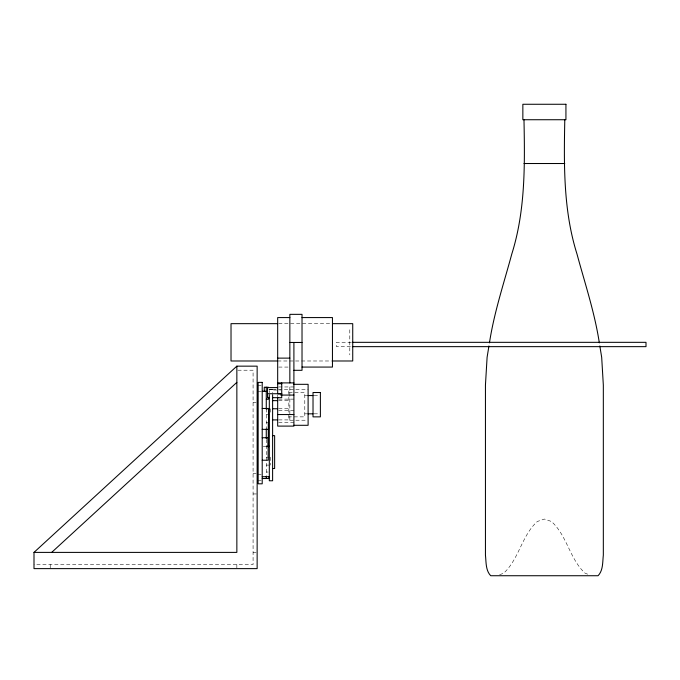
<?xml version="1.0" encoding="UTF-8"?>
<svg xmlns="http://www.w3.org/2000/svg" width="680" height="680" viewBox="0 0 680 680"><rect width="100%" height="100%" fill="white"/><g stroke="black" fill="none" stroke-linecap="round" stroke-linejoin="round"><path stroke-width="0.51" stroke-dasharray="3.4 2.55" d="M499.647 574.685L503.591 573.291C519.146 559.037 521.619 535.611 537.344 521.483L544.391 519.053L551.429 521.483C567.154 535.611 569.627 559.037 585.183 573.291L589.126 574.685M278.647 323.663L331.568 323.663M351.296 342.329L336.455 342.329L336.455 346.647L351.296 346.647M277.678 360.986L331.568 360.986M278.69 367.072L288.839 367.072M237.864 370.209L253.079 370.209L253.079 564.562L34 564.562M258.153 385.424L261.197 385.424M278.69 386.954L293.904 386.954M289.85 389.394L308.108 389.394M273.624 390.023L280.721 390.023M258.153 391.51L261.197 391.51M288.839 392.522L304.793 392.522L304.793 416.865L288.839 416.865M304.793 395.565L306.85 395.565M314.083 395.565L319.396 395.565M278.69 399.126L293.904 399.126M278.69 400.639L288.839 400.639M253.079 402.671L256.122 402.671M278.69 408.756L288.839 408.756M278.69 410.482L293.904 410.482M304.793 413.822L306.85 413.822M314.083 413.822L319.396 413.822M266.271 414.273L269.314 414.273M278.69 419.909L288.839 419.909L288.839 389.487L272.612 389.487L272.612 392.666M289.85 420.223L307.096 420.223M266.271 422.535L268.294 422.535M278.69 422.654L293.904 422.654M263.228 446.284L267.282 446.284M266.271 446.811L268.294 446.811M266.271 457.19L269.314 457.19M266.271 465.094L269.314 465.094M266.271 472.039L268.158 472.039M253.079 473.671L256.122 473.671M258.153 474.683L261.197 474.683M258.153 480.769L261.197 480.76M253.079 493.952L257.142 493.952M253.079 552.398L256.122 552.398M349.792 329.757L349.792 354.892M289.85 386.954L289.85 422.654M277.678 395.114L277.678 396.372M270.325 408.791L270.325 414.273M270.325 457.19L270.325 465.094M269.314 390.541L269.314 392.666M266.271 408.791L266.271 428.868M266.271 439.425L266.271 475.363M236.852 564.562L236.852 568.625M50.227 564.562L50.227 568.625"/><path stroke-width="1.02" d="M488.945 345.958L487.101 357.289L485.443 385.084L485.443 555.118C486.217 562.045 485.537 570.418 490.722 575.731L598.06 575.731C603.236 570.418 602.557 562.045 603.33 555.118L603.33 385.084L601.681 357.289L599.828 345.958M489.456 342.865C494.079 312.622 503.82 283.475 511.793 254.014C525.479 210.554 524.875 164.764 523.983 119.731M34 552.398L236.852 366.154L257.142 366.154L257.142 568.625L34 568.625L34 552.398L236.852 552.398L236.852 366.154M51.68 552.398L236.852 382.381M523.983 163.523L564.791 163.523M289.85 317.577L277.678 317.577L277.678 393.839L281.732 393.839M302.022 317.577L332.452 317.577L332.452 367.072L302.022 367.072M277.593 323.663L231.022 323.663L231.022 360.986L277.593 360.986M332.622 323.663L352.733 323.663L352.733 360.986L332.622 360.986M352.35 342.329L646 342.329L646 346.647L352.35 346.647M289.85 342.465L302.022 342.465M277.678 358.122L289.85 358.122M293.904 370.311L302.022 370.311L302.022 314.347L289.85 314.347L289.85 382.899M277.678 382.899L293.904 382.899M277.678 383.707L281.732 383.707M293.904 384.319L308.108 384.319L308.108 425.298L293.904 425.298M268.294 387.226L264.24 387.226L264.24 391.28M277.678 387.575L267.537 387.6L267.537 397.698L269.569 397.673M269.314 389.487L272.612 389.487M262.208 391.28L266.271 391.28M267.537 393.728L281.732 393.728M280.721 395.072L293.904 395.072M307.878 395.565L313.021 395.565M272.612 397.673L281.732 397.673L281.732 382.899M266.271 399.271L268.294 399.271L268.294 397.264M272.612 400.639L277.678 400.639M262.208 408.467L268.566 408.467L268.566 429.352L262.208 429.352M272.612 408.756L277.678 408.756M266.271 408.791L269.314 408.791M307.878 413.822L313.021 413.822M277.678 414.545L293.904 414.545M272.612 419.909L277.678 419.909M272.612 435.659L274.635 435.659L274.635 468.512L272.612 468.512M262.208 437.741L268.132 437.741L268.132 460.233L262.208 460.233M267.282 446.284L269.314 446.284M262.208 476.714L269.314 476.714M262.208 478.516L269.101 478.516L269.101 476.663M599.327 342.865C594.702 312.622 584.953 283.475 576.988 254.014C563.295 210.554 563.899 164.764 564.791 119.731M293.904 342.465L293.904 426.105L277.678 426.105L277.678 397.094M272.612 394.791L272.612 480.769L269.314 480.769L269.314 394.791M268.294 422.535L268.294 446.811M266.271 387.226L266.271 409.148M266.271 428.868L266.271 438.575M266.271 476.408L266.271 478.516M565.93 104.269L522.852 104.269L522.852 119.731L565.93 119.731L565.93 104.269M262.208 382.381L258.153 382.381L258.153 483.812L262.208 483.812L262.208 382.381M320.382 392.522L313.021 392.522L313.021 416.865L320.382 416.865L320.382 392.522"/></g></svg>
